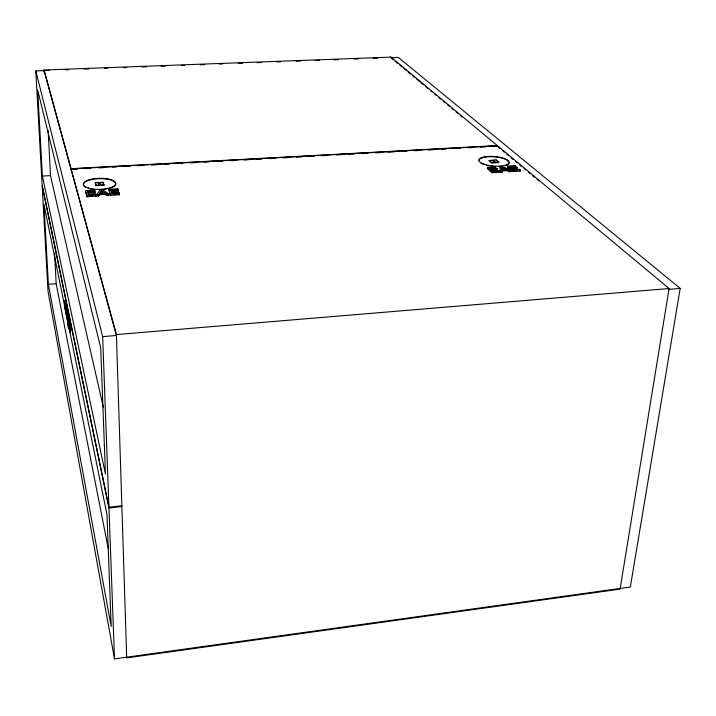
<?xml version="1.0" encoding="UTF-8"?>
<svg xmlns="http://www.w3.org/2000/svg" width="716" height="716" viewBox="0 0 716 716"><rect width="100%" height="100%" fill="white"/><g stroke="black" fill="none" stroke-linecap="round" stroke-linejoin="round"><path stroke-width="1.07" d="M49.681 70.401L35.8 70.92L102.657 336.636L116.431 335.482L43.945 70.007L390.99 57.119L390.954 57.683L398.284 57.405L680.2 288.414L630.322 587.03L114.506 658.881L48.026 291.358L42.154 185.534L108.957 508.02L114.506 658.881M495.794 168.6L495.356 166.873L487.444 167.329L487.327 168.582L492.008 172.744L499.983 172.27L499.544 170.524L493.27 170.891L491.516 169.343L497.343 169.003L497.226 170.256L492.366 170.542M489.189 160.599L496.027 159.865L498.739 162.586L491.919 162.971L489.189 160.599L494.049 160.321M491.919 162.971L489.225 160.259M492.008 172.744L492.134 171.491L487.444 167.329M494.953 162.505L495.016 161.816L492.966 160.67L493.646 160.635L493.584 161.324L492.903 161.36M494.273 162.55L494.335 161.852M497.557 145.787L669.111 288.521L620.074 589.116L126.696 657.897L116.404 334.569L71.117 168.94L497.557 145.787L497.486 146.458L497.289 145.563L390.99 57.119M495.239 168.117L495.356 166.873M496.027 159.865L498.739 162.586M495.911 167.356L489.681 167.723L490.961 168.851L496.788 168.511L497.226 170.256M499.544 170.524L499.983 172.27M511.242 170.363L502.167 166.47L500.099 166.595L500.475 172.243L502.176 172.144L502.113 169.656L506.964 169.37L509.461 170.471L511.242 170.363L511.117 171.616L509.336 171.724L506.838 170.623L500.591 170.99L500.475 172.243M501.737 167.096L502.041 169.155L505.943 168.931L501.737 167.096L501.612 168.341L504.136 169.441M502.113 169.656L502.176 172.144M506.838 170.623L506.964 169.37M509.72 167.786L515.905 167.428L515.457 165.7L507.599 166.157L507.474 167.401L512.316 171.545L520.228 171.07L519.78 169.334L513.551 169.701L511.743 168.162L511.618 169.406M509.336 171.724L509.461 170.471M512.316 171.545L512.45 170.292L507.599 166.157M512.575 169.352L517.391 169.066L517.525 167.821L516.943 167.338L511.17 167.669L509.846 166.542L516.03 166.184M108.957 194.09L102.504 189.722L100.124 189.865L96.66 194.815L96.705 196.157L98.683 196.041L99.596 194.645L99.551 193.311L105.145 192.98L106.899 194.215L108.957 194.09L109.002 195.423L106.944 195.549L105.189 194.313L99.596 194.645M98.683 196.041L98.629 194.698L99.551 193.311M100.482 193.302L101.511 191.754L101.466 190.42L104.429 192.479L99.918 192.747L101.466 190.42M35.8 70.92L42.128 184.979L108.93 507.214L121.854 505.756M108.957 508.02L121.881 506.552M116.404 334.569L669.111 288.521M668.977 289.353L680.2 288.414M69.774 332.009L70.517 331.955L70.114 323.695L65.335 300.496L64.619 300.55L65.013 308.578L69.774 332.009L69.371 323.757L64.619 300.55M69.371 323.757L70.114 323.695M65.013 308.578L65.729 308.524M68.45 324.939L43.962 204.373L48.375 284.288L56.17 283.715L108.376 549.127M88.166 192.98L88.22 194.313L94.942 193.911L94.897 192.577L88.166 192.98L88.677 194.716L95.926 194.296L96.141 196.184L86.94 196.73L85.58 192.04L85.526 190.707L94.655 190.179L94.87 192.058L87.683 192.479M111.508 191.611L112.099 193.338L119.286 192.917L119.518 194.806L110.389 195.343L108.778 189.355L117.836 188.827L118.221 192.541L111.553 192.935L111.508 191.611L118.185 191.217L118.221 192.541M94.825 190.725L87.629 191.145L88.005 192.425L94.727 192.031L94.897 192.577M118.068 190.698L110.935 191.118L110.891 189.794L118.024 189.373M117.988 190.671L111.32 191.056L110.891 189.794M490.603 168.904L494.756 168.663M511.743 168.162L517.525 167.821M111.365 192.389L113.584 192.255M512.969 168.806L515.851 168.636M503.867 170.292L505.818 170.175M85.526 190.707L86.887 195.396L96.096 194.85M96.66 194.815L98.629 194.698M108.778 189.355L110.345 194.009L119.483 193.472M492.134 171.491L500.108 171.017M512.45 170.292L520.362 169.826M89.769 195.996L92.874 195.817M114.193 194.555L117.272 194.367M513.426 170.954L516.531 170.766M95.255 182.669L103.077 182.222L103.945 184.88L96.105 185.695L95.255 182.669L96.105 185.695M97.224 182.92L103.086 182.589L103.963 185.247M98.987 183.126L99.443 185.193L98.987 183.126L99.766 183.081L100.222 185.149L99.766 183.081M99.014 183.86L99.793 183.815M99.417 184.459L100.195 184.415M96.087 185.328L103.945 184.88M491.946 162.63L498.775 162.237M42.396 176.073L105.449 474.055L100.696 347.815L37.644 89.876L42.396 176.073L50.505 175.626L103.381 407.395M44.222 72.844L44.079 70.016L71.045 168.69L497.289 145.563M71.081 169.406L77.776 169.039M85.58 168.618L90.046 168.376M98.969 167.884L103.435 167.642M112.358 167.159L116.815 166.917M124.629 166.497L130.205 166.193M138.018 165.763L143.594 165.459M151.398 165.038L156.983 164.734M164.787 164.313L169.253 164.071M178.177 163.579L182.634 163.338M190.447 162.917L196.023 162.613M203.836 162.183L209.412 161.888M217.216 161.458L222.801 161.154M230.606 160.733L236.182 160.429M243.995 159.999L248.452 159.757M256.265 159.337L261.841 159.033M269.646 158.612L275.23 158.308M283.035 157.878L288.611 157.574M296.424 157.153L302 156.849M309.813 156.428L314.27 156.178M322.084 155.757L327.66 155.453M336.583 154.969L341.049 154.728M348.853 154.298L354.429 153.994M362.242 153.573L367.818 153.269M375.632 152.848L380.089 152.606M387.902 152.177L394.588 151.81M402.401 151.389L406.867 151.148M414.671 150.718L420.247 150.423M428.061 149.993L433.636 149.689M441.441 149.268L445.907 149.026M454.83 148.534L460.406 148.239M468.219 147.809L472.676 147.568M480.49 147.147L486.066 146.843M493.879 146.413L497.226 146.234M65.299 69.819L68.647 69.694M84.255 69.112L88.721 68.951M104.33 68.369L107.677 68.244M123.286 67.662L126.634 67.537M142.251 66.955L146.708 66.785M161.207 66.248L165.673 66.078M181.282 65.496L184.63 65.371M200.247 64.789L204.704 64.628M219.203 64.082L222.551 63.957M238.16 63.375L242.626 63.214M257.125 62.668L261.582 62.507M277.199 61.925L280.538 61.8M296.155 61.218L300.613 61.048M315.112 60.511L319.578 60.341M334.077 59.804L338.534 59.634M354.151 59.052L358.609 58.891M373.108 58.345L377.574 58.184M101.511 191.754L102.997 192.783M390.301 57.137L393.523 59.822M395.241 61.254L397.81 63.393M399.519 64.825L402.097 66.964M403.806 68.396L406.384 70.535M408.093 71.967L410.662 74.106M412.38 75.538L414.949 77.677M416.667 79.109L419.236 81.248M420.945 82.68L423.523 84.819M425.232 86.251L427.801 88.39M430.379 90.529L432.088 91.961M434.657 94.1L436.375 95.532M438.944 97.671L440.662 99.103M443.231 101.242L444.94 102.674M447.518 104.813L449.227 106.245M451.805 108.385L453.514 109.817M456.083 111.956L457.801 113.388M460.37 115.527L462.088 116.959M498.345 147.174L500.063 148.597M502.632 150.745L504.35 152.168M506.919 154.316L508.637 155.748M511.206 157.887L512.925 159.319M515.493 161.458L517.212 162.89M519.78 165.029L521.499 166.461M524.067 168.6L525.786 170.032M528.354 172.18L530.073 173.603M532.641 175.751L534.36 177.174M536.928 179.322L538.647 180.754M519.646 170.578L520.228 171.07M516.818 168.582L517.391 169.066M493.646 160.635L495.016 161.816M496.788 168.511L497.343 169.003M118.185 191.217L117.836 188.827M119.518 194.806L119.286 192.917M94.87 192.058L94.655 190.179M96.141 196.184L95.926 194.296M69.031 326.979L68.709 322.128L68.834 325.52M69.864 328.76L70.517 331.955M68.897 327.123L106.97 514.544L111.186 626.419L48.375 284.288M500.099 166.595L500.591 170.99M48.133 130.375L50.505 175.626M54.604 253.777L56.17 283.715M65.487 303.512L65.586 305.517M71.045 168.69L71.153 169.656M86.887 195.396L86.94 196.73M102.657 336.636L108.93 507.214M106.899 194.215L106.944 195.549M105.145 192.98L105.189 194.313M110.345 194.009L110.389 195.343M107.874 188.782A16.191 5.522 -1.3 0 0 115.768 183.779L115.142 182.365A16.191 5.522 -1.3 0 0 99.488 178.678L95.344 178.955A16.191 5.522 -1.3 0 0 85.553 187.234M105.968 189.149A16.191 5.522 -1.3 0 1 103.954 189.436M93.456 189.436A16.191 5.522 -1.3 0 1 88.14 188.335M504.896 165.727A15.108 4.797 4.5 0 0 508.414 161.288L506.812 160.026A15.108 4.797 4.5 0 0 489.833 156.723L486.253 156.965A15.108 4.797 4.5 0 0 478.915 160.608M501.809 166.3A15.108 4.797 4.5 0 1 499.115 166.524M494.246 166.47A15.108 4.797 4.5 0 1 491.265 166.175M488.402 165.709A15.108 4.797 4.5 0 1 486.612 165.315M483.443 164.331A15.108 4.797 4.5 0 1 481 163.159M67.939 322.325L68.387 327.293L67.939 322.325M88.328 188.031A16.191 5.522 -1.3 0 0 115.276 184.853A16.191 5.522 -1.3 0 0 95.085 178.615A16.191 5.522 -1.3 0 0 88.328 188.031M483.667 164.054A15.108 4.788 4.5 0 0 508.673 163.445A15.108 4.788 4.5 0 0 489.699 156.383A15.108 4.788 4.5 0 0 483.667 164.054"/></g></svg>
